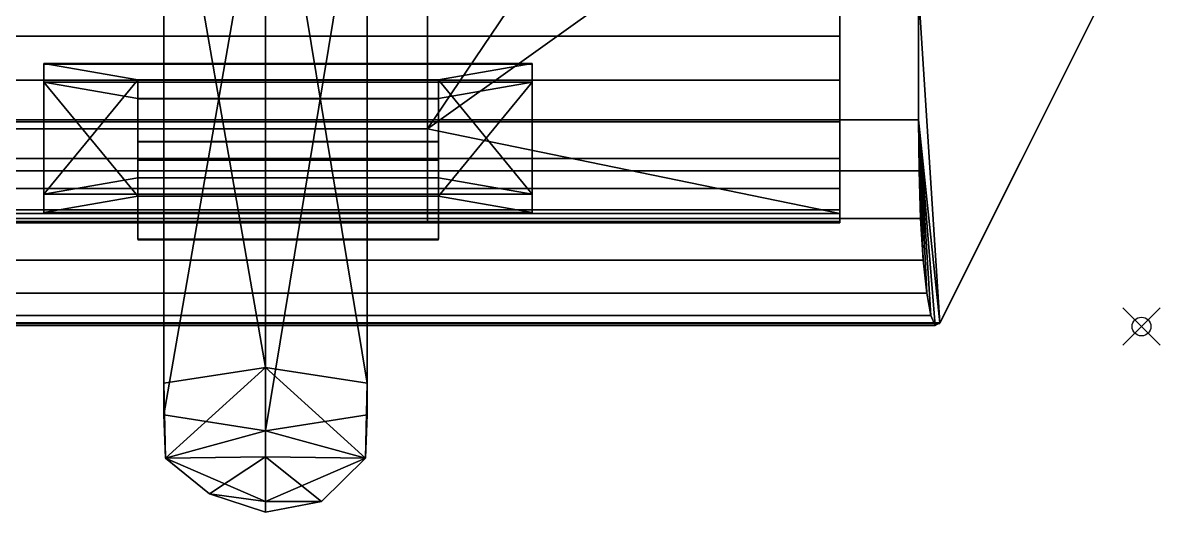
# Model space of a CAD drawing. Extents: x -1 to 643, y -669 to 1.
# Drawn here: x 582.3 to 643, y -627.9 to -601.8 of the extents above; entities that cross this region are included whole.
import ezdxf

# ---------------------------------------------------------------- set-up
doc = ezdxf.new("R2010")
doc.units = 0
doc.header["$PDMODE"] = 35
for name, color, linetype in [('IQ_200_2D', 1, 'Continuous'), ('IQ_200_3D', 1, 'Continuous'), ('IQ_204_2D', 7, 'Continuous'), ('IQ_BLACK_3D', 250, 'Continuous'), ('IQ_INS_3D', 3, 'Continuous')]:
    doc.layers.add(name, color=color, linetype=linetype)

msp = doc.modelspace()

# ---------------------------------------------------------------- linework, layer by layer
at = {"layer": 'IQ_200_2D', "transparency": 33554582}
for p in [(640.136, -600.063), (10.757, -617.833)]:
    msp.add_line(p, (631.243, -617.833), dxfattribs=at)
at = {"layer": 'IQ_204_2D', "transparency": 33554582}
for p, q in [((583.462, -604.005), (583.462, -611.941)), ((583.462, -604.005), (609.507, -604.005)), ((609.507, -611.941), (609.507, -604.005)), ((609.507, -604.99), (583.462, -604.99)), ((588.462, -605.859), (588.462, -613.371)), ((588.462, -605.859), (604.507, -605.859)), ((604.507, -613.371), (604.507, -605.859)), ((588.462, -608.158), (604.507, -608.158)), ((588.462, -609.123), (604.507, -609.123)), ((583.462, -611.941), (588.462, -611.941)), ((604.507, -611.941), (609.507, -611.941)), ((588.462, -613.371), (604.507, -613.371))]:
    msp.add_line(p, q, dxfattribs=at)
at = {"layer": 'IQ_INS_3D'}
msp.add_point((642, -618), dxfattribs=at)

# ---------------------------------------------------------------- meshes
at = {"layer": 'IQ_200_3D', "transparency": 33554687}
mesh = msp.add_polyface(dxfattribs=at)
corners = [(38.086, -602.51, 996.977), (603.914, -602.51, 996.977), (603.9, -567.978, 996.977), (38.086, -567.978, 996.977)]
mesh.append_faces([[corners[k] for k in face] for face in [(0, 1, 2, 3)]])
mesh = msp.add_polyface(dxfattribs=at)
corners = [(38.086, -607.462, 970.529), (38.086, -567.978, 970.529), (603.914, -567.978, 970.529), (603.914, -607.462, 970.529)]
mesh.append_faces([[corners[k] for k in face] for face in [(0, 1, 2, 3)]])
mesh = msp.add_polyface(dxfattribs=at)
corners = [(642, -578.478, 1361.612), (642, -587.088, 1361.612), (641.974, -589.625, 1361.316), (641.897, -592.024, 1360.442), (641.773, -594.158, 1359.039), (641.609, -595.911, 1357.182), (641.413, -597.188, 1354.97), (641.197, -597.921, 1352.524), (631.243, -617.811, 1239.813), (631.002, -617.947, 1237.081), (630.765, -617.406, 1234.4), (630.547, -616.219, 1231.935), (630.362, -614.46, 1229.839), (630.221, -612.239, 1228.242), (630.133, -609.693, 1227.242), (630.103, -606.978, 1226.902), (630.103, -600.123, 1226.902), (641.845, -577, 1359.855), (641.878, -576.983, 1360.227), (641.91, -577.057, 1360.592), (641.94, -577.219, 1360.928), (641.965, -577.459, 1361.213), (641.984, -577.762, 1361.43), (641.996, -578.109, 1361.566)]
mesh.append_faces([[corners[k] for k in face] for face in [(19, 0, 18), (4, 1, 3), (21, 0, 20), (16, 8, 15), (13, 15, 12), (11, 15, 10), (10, 15, 9)]], dxfattribs={"vtx0": -1, "vtx1": -1})
mesh.append_faces([[corners[k] for k in face] for face in [(7, 17, 1)]], dxfattribs={"vtx0": -1, "vtx1": -1, "vtx2": -1})
mesh.append_faces([[corners[k] for k in face] for face in [(0, 19, 20), (1, 4, 5), (15, 11, 12), (1, 6, 7), (15, 8, 9), (16, 7, 8)]], dxfattribs={"vtx0": -1, "vtx2": -1})
mesh.append_faces([[corners[k] for k in face] for face in [(23, 0, 22), (14, 15, 13)]], dxfattribs={"vtx1": -1})
mesh.append_faces([[corners[k] for k in face] for face in [(17, 18, 0), (21, 22, 0), (0, 1, 17), (5, 6, 1), (16, 17, 7)]], dxfattribs={"vtx1": -1, "vtx2": -1})
mesh.append_faces([[corners[k] for k in face] for face in [(1, 2, 3)]], dxfattribs={"vtx2": -1})
mesh = msp.add_polyface(dxfattribs=at)
corners = [(0.803, -597.921, 1352.524), (10.757, -617.811, 1239.813), (631.243, -617.811, 1239.813), (641.197, -597.921, 1352.524)]
mesh.append_faces([[corners[k] for k in face] for face in [(0, 1, 2, 3)]])
mesh = msp.add_polyface(dxfattribs=at)
corners = [(11.897, -606.978, 1226.902), (11.897, -600.123, 1226.902), (630.103, -600.123, 1226.902), (630.103, -606.978, 1226.902)]
mesh.append_faces([[corners[k] for k in face] for face in [(0, 1, 2, 3)]])
mesh = msp.add_polyface(dxfattribs=at)
corners = [(603.914, -602.51, 996.977), (38.086, -602.51, 996.977), (38.086, -604.862, 996.697), (38.086, -607.083, 995.871), (38.086, -609.046, 994.545), (38.086, -610.643, 992.795), (38.086, -611.784, 990.719), (38.086, -612.403, 988.432), (38.086, -612.468, 986.064), (38.086, -611.974, 983.747), (603.914, -611.974, 983.747), (603.914, -612.468, 986.064), (603.914, -612.403, 988.432), (603.914, -611.784, 990.719), (603.914, -610.643, 992.795), (603.914, -609.046, 994.545), (603.914, -607.083, 995.871), (603.914, -604.862, 996.697)]
mesh.append_faces([[corners[k] for k in face] for face in [(11, 8, 9, 10)]], dxfattribs={"vtx0": -1})
mesh.append_faces([[corners[k] for k in face] for face in [(17, 2, 3, 16), (16, 3, 4, 15), (15, 4, 5, 14), (13, 6, 7, 12), (12, 7, 8, 11), (6, 13, 14, 5)]], dxfattribs={"vtx0": -1, "vtx2": -1})
mesh.append_faces([[corners[k] for k in face] for face in [(0, 1, 2, 17)]], dxfattribs={"vtx2": -1})
mesh = msp.add_polyface(dxfattribs=at)
corners = [(631.243, -617.811, 1239.813), (10.757, -617.811, 1239.813), (10.998, -617.947, 1237.081), (11.235, -617.406, 1234.4), (11.453, -616.219, 1231.935), (11.638, -614.46, 1229.839), (11.779, -612.239, 1228.242), (11.867, -609.693, 1227.242), (11.897, -606.978, 1226.902), (630.103, -606.978, 1226.902), (630.133, -609.693, 1227.242), (630.221, -612.239, 1228.242), (630.362, -614.46, 1229.839), (630.547, -616.219, 1231.935), (630.765, -617.406, 1234.4), (631.002, -617.947, 1237.081)]
mesh.append_faces([[corners[k] for k in face] for face in [(10, 7, 8, 9)]], dxfattribs={"vtx0": -1})
mesh.append_faces([[corners[k] for k in face] for face in [(14, 3, 4, 13), (15, 2, 3, 14), (13, 4, 5, 12), (12, 5, 6, 11), (11, 6, 7, 10)]], dxfattribs={"vtx0": -1, "vtx2": -1})
mesh.append_faces([[corners[k] for k in face] for face in [(0, 1, 2, 15)]], dxfattribs={"vtx2": -1})
mesh = msp.add_polyface(dxfattribs=at)
corners = [(603.914, -607.462, 970.529), (603.914, -611.974, 983.747), (38.086, -611.974, 983.747), (38.086, -607.462, 970.529)]
mesh.append_faces([[corners[k] for k in face] for face in [(0, 1, 2, 3)]])
at = {"layer": 'IQ_BLACK_3D', "transparency": 33554687}
mesh = msp.add_polyface(dxfattribs=at)
corners = [(625.901, -230.589, 924.5), (625.901, -72.9, 924.5), (625.901, -72.9, 1022.887), (625.901, -591.752, 924.5), (625.901, -235.553, 924.5), (625.901, -446.317, 996.977), (625.901, -602.51, 996.977), (625.901, -604.862, 996.697), (625.901, -607.083, 995.871), (625.901, -609.046, 994.545), (625.901, -610.643, 992.795), (625.901, -611.784, 990.719), (625.901, -612.403, 988.432), (625.901, -612.468, 986.064), (625.901, -611.974, 983.747)]
mesh.append_faces([[corners[k] for k in face] for face in [(2, 0, 1)]])
mesh.append_faces([[corners[k] for k in face] for face in [(14, 12, 13)]], dxfattribs={"vtx0": -1})
mesh.append_faces([[corners[k] for k in face] for face in [(6, 9, 14, 3)]], dxfattribs={"vtx0": -1, "vtx1": -1, "vtx3": -1})
mesh.append_faces([[corners[k] for k in face] for face in [(14, 9, 10)]], dxfattribs={"vtx0": -1, "vtx2": -1})
mesh.append_faces([[corners[k] for k in face] for face in [(5, 6, 3, 4)]], dxfattribs={"vtx1": -1})
mesh.append_faces([[corners[k] for k in face] for face in [(10, 11, 12, 14)]], dxfattribs={"vtx2": -1, "vtx3": -1})
mesh.append_faces([[corners[k] for k in face] for face in [(6, 7, 8, 9)]], dxfattribs={"vtx3": -1})
mesh = msp.add_polyface(dxfattribs=at)
corners = [(38.086, -567.978, 996.977), (38.086, -465.63, 996.977), (603.9, -465.63, 996.977), (603.9, -567.978, 996.977), (603.914, -602.51, 996.977), (625.901, -602.51, 996.977), (625.901, -446.317, 996.977), (16.1, -446.317, 996.977), (16.1, -602.51, 996.977), (38.086, -602.51, 996.977)]
mesh.append_faces([[corners[k] for k in face] for face in [(1, 7, 0)]], dxfattribs={"vtx0": -1, "vtx1": -1})
mesh.append_faces([[corners[k] for k in face] for face in [(6, 2, 3), (2, 6, 7, 1)]], dxfattribs={"vtx0": -1, "vtx2": -1})
mesh.append_faces([[corners[k] for k in face] for face in [(8, 9, 0, 7)]], dxfattribs={"vtx2": -1})
mesh.append_faces([[corners[k] for k in face] for face in [(3, 4, 5, 6)]], dxfattribs={"vtx3": -1})
mesh = msp.add_polyface(dxfattribs=at)
corners = [(614.536, -567.978, 924.5), (614.536, -591.752, 924.5), (603.914, -607.462, 970.529), (603.914, -567.978, 970.529)]
mesh.append_faces([[corners[k] for k in face] for face in [(0, 1, 2, 3)]])
mesh = msp.add_polyface(dxfattribs=at)
corners = [(595.275, -620.185, 1128.255), (589.851, -621.028, 1131.271), (589.851, -622.713, 1137.304), (595.275, -623.556, 1140.32), (595.275, -591.49, 1149.278), (589.851, -590.647, 1146.262), (589.851, -588.962, 1140.23), (595.275, -588.12, 1137.214)]
mesh.append_faces([[corners[k] for k in face] for face in [(4, 5, 2), (0, 1, 6)]], dxfattribs={"vtx1": -1, "vtx2": -1})
mesh.append_faces([[corners[k] for k in face] for face in [(1, 2, 5, 6)]], dxfattribs={"vtx1": -1, "vtx3": -1})
mesh.append_faces([[corners[k] for k in face] for face in [(2, 3, 4), (6, 7, 0)]], dxfattribs={"vtx2": -1})
mesh = msp.add_polyface(dxfattribs=at)
corners = [(595.275, -623.556, 1140.32), (600.699, -622.713, 1137.304), (600.699, -621.028, 1131.271), (595.275, -620.185, 1128.255), (595.275, -588.12, 1137.214), (600.699, -588.962, 1140.23), (600.699, -590.647, 1146.262), (595.275, -591.49, 1149.278)]
mesh.append_faces([[corners[k] for k in face] for face in [(4, 5, 2), (0, 1, 6)]], dxfattribs={"vtx1": -1, "vtx2": -1})
mesh.append_faces([[corners[k] for k in face] for face in [(1, 2, 5, 6)]], dxfattribs={"vtx1": -1, "vtx3": -1})
mesh.append_faces([[corners[k] for k in face] for face in [(2, 3, 4), (6, 7, 0)]], dxfattribs={"vtx2": -1})
mesh = msp.add_polyface(dxfattribs=at)
corners = [(603.914, -607.462, 970.529), (614.536, -591.752, 924.5), (625.901, -591.752, 924.5), (625.901, -611.974, 983.747), (603.914, -611.974, 983.747)]
mesh.append_faces([[corners[k] for k in face] for face in [(2, 0, 1), (0, 3, 4)]], dxfattribs={"vtx0": -1})
mesh.append_faces([[corners[k] for k in face] for face in [(2, 3, 0)]], dxfattribs={"vtx1": -1, "vtx2": -1})
mesh = msp.add_polyface(dxfattribs=at)
corners = [(625.901, -611.974, 983.747), (625.901, -612.468, 986.064), (625.901, -612.403, 988.432), (625.901, -611.784, 990.719), (625.901, -610.643, 992.795), (625.901, -609.046, 994.545), (625.901, -607.083, 995.871), (625.901, -604.862, 996.697), (625.901, -602.51, 996.977), (603.914, -602.51, 996.977), (603.914, -604.862, 996.697), (603.914, -607.083, 995.871), (603.914, -609.046, 994.545), (603.914, -610.643, 992.795), (603.914, -611.784, 990.719), (603.914, -612.403, 988.432), (603.914, -612.468, 986.064), (603.914, -611.974, 983.747)]
mesh.append_faces([[corners[k] for k in face] for face in [(0, 1, 16, 17)]], dxfattribs={"vtx1": -1})
mesh.append_faces([[corners[k] for k in face] for face in [(2, 3, 14, 15), (1, 2, 15, 16), (13, 14, 3, 4), (5, 6, 11, 12), (6, 7, 10, 11), (12, 13, 4, 5)]], dxfattribs={"vtx1": -1, "vtx3": -1})
mesh.append_faces([[corners[k] for k in face] for face in [(7, 8, 9, 10)]], dxfattribs={"vtx3": -1})
mesh = msp.add_polyface(dxfattribs=at)
corners = [(609.507, -603.983, 1318.169), (609.507, -610.935, 1278.778), (583.462, -610.935, 1278.778), (583.462, -603.983, 1318.169), (604.507, -604.852, 1313.245), (588.462, -604.852, 1313.245), (588.462, -610.066, 1283.702), (604.507, -610.066, 1283.702)]
mesh.append_faces([[corners[k] for k in face] for face in [(6, 2, 5), (3, 5, 2)]], dxfattribs={"vtx0": -1, "vtx1": -1})
mesh.append_faces([[corners[k] for k in face] for face in [(2, 6, 7, 1), (1, 7, 4), (4, 0, 1)]], dxfattribs={"vtx0": -1, "vtx2": -1})
mesh.append_faces([[corners[k] for k in face] for face in [(4, 5, 3, 0)]], dxfattribs={"vtx1": -1, "vtx3": -1})
mesh = msp.add_polyface(dxfattribs=at)
corners = [(583.462, -604.968, 1318.343), (583.462, -603.983, 1318.169), (583.462, -610.935, 1278.778), (583.462, -611.919, 1278.952)]
mesh.append_faces([[corners[k] for k in face] for face in [(0, 1, 2, 3)]])
mesh = msp.add_polyface(dxfattribs=at)
corners = [(609.507, -604.968, 1318.343), (609.507, -603.983, 1318.169), (583.462, -603.983, 1318.169), (583.462, -604.968, 1318.343)]
mesh.append_faces([[corners[k] for k in face] for face in [(0, 1, 2, 3)]])
mesh = msp.add_polyface(dxfattribs=at)
corners = [(609.507, -611.919, 1278.952), (609.507, -610.935, 1278.778), (609.507, -603.983, 1318.169), (609.507, -604.968, 1318.343)]
mesh.append_faces([[corners[k] for k in face] for face in [(0, 1, 2, 3)]])
mesh = msp.add_polyface(dxfattribs=at)
corners = [(588.462, -610.066, 1283.702), (588.462, -613.35, 1284.281), (588.462, -609.101, 1298.763), (588.462, -608.136, 1313.825), (588.462, -604.852, 1313.245)]
mesh.append_faces([[corners[k] for k in face] for face in [(2, 4, 0, 1)]], dxfattribs={"vtx0": -1})
mesh.append_faces([[corners[k] for k in face] for face in [(2, 3, 4)]], dxfattribs={"vtx2": -1})
mesh = msp.add_polyface(dxfattribs=at)
corners = [(588.462, -604.852, 1313.245), (604.507, -604.852, 1313.245), (604.507, -610.066, 1283.702), (588.462, -610.066, 1283.702)]
mesh.append_faces([[corners[k] for k in face] for face in [(0, 1, 2, 3)]])
mesh = msp.add_polyface(dxfattribs=at)
corners = [(588.462, -608.136, 1313.825), (604.507, -608.136, 1313.825), (604.507, -604.852, 1313.245), (588.462, -604.852, 1313.245)]
mesh.append_faces([[corners[k] for k in face] for face in [(0, 1, 2, 3)]])
mesh = msp.add_polyface(dxfattribs=at)
corners = [(588.462, -605.837, 1313.419), (588.462, -604.852, 1313.245), (604.507, -604.852, 1313.245), (604.507, -605.837, 1313.419)]
mesh.append_faces([[corners[k] for k in face] for face in [(0, 1, 2, 3)]])
mesh = msp.add_polyface(dxfattribs=at)
corners = [(588.462, -611.05, 1283.876), (588.462, -610.066, 1283.702), (588.462, -604.852, 1313.245), (588.462, -605.837, 1313.419)]
mesh.append_faces([[corners[k] for k in face] for face in [(0, 1, 2, 3)]])
mesh = msp.add_polyface(dxfattribs=at)
corners = [(604.507, -610.066, 1283.702), (604.507, -604.852, 1313.245), (604.507, -608.136, 1313.825), (604.507, -609.101, 1298.763), (604.507, -613.35, 1284.281)]
mesh.append_faces([[corners[k] for k in face] for face in [(3, 1, 2)]], dxfattribs={"vtx0": -1})
mesh.append_faces([[corners[k] for k in face] for face in [(0, 1, 3, 4)]], dxfattribs={"vtx1": -1})
mesh = msp.add_polyface(dxfattribs=at)
corners = [(604.507, -605.837, 1313.419), (604.507, -604.852, 1313.245), (604.507, -610.066, 1283.702), (604.507, -611.05, 1283.876)]
mesh.append_faces([[corners[k] for k in face] for face in [(0, 1, 2, 3)]])
mesh = msp.add_polyface(dxfattribs=at)
corners = [(609.507, -604.968, 1318.343), (583.462, -604.968, 1318.343), (583.462, -611.919, 1278.952), (609.507, -611.919, 1278.952), (604.507, -605.837, 1313.419), (604.507, -611.05, 1283.876), (588.462, -611.05, 1283.876), (588.462, -605.837, 1313.419)]
mesh.append_faces([[corners[k] for k in face] for face in [(7, 1, 6), (2, 6, 1)]], dxfattribs={"vtx0": -1, "vtx1": -1})
mesh.append_faces([[corners[k] for k in face] for face in [(1, 7, 4, 0), (0, 4, 5), (5, 3, 0)]], dxfattribs={"vtx0": -1, "vtx2": -1})
mesh.append_faces([[corners[k] for k in face] for face in [(5, 6, 2, 3)]], dxfattribs={"vtx1": -1, "vtx3": -1})
mesh = msp.add_polyface(dxfattribs=at)
corners = [(588.462, -609.101, 1298.763), (604.507, -609.101, 1298.763), (604.507, -608.136, 1313.825), (588.462, -608.136, 1313.825)]
mesh.append_faces([[corners[k] for k in face] for face in [(0, 1, 2, 3)]])
mesh = msp.add_polyface(dxfattribs=at)
corners = [(588.462, -613.35, 1284.281), (604.507, -613.35, 1284.281), (604.507, -609.101, 1298.763), (588.462, -609.101, 1298.763)]
mesh.append_faces([[corners[k] for k in face] for face in [(0, 1, 2, 3)]])
mesh = msp.add_polyface(dxfattribs=at)
corners = [(588.462, -610.066, 1283.702), (604.507, -610.066, 1283.702), (604.507, -613.35, 1284.281), (588.462, -613.35, 1284.281)]
mesh.append_faces([[corners[k] for k in face] for face in [(0, 1, 2, 3)]])
mesh = msp.add_polyface(dxfattribs=at)
corners = [(604.507, -611.05, 1283.876), (604.507, -610.066, 1283.702), (588.462, -610.066, 1283.702), (588.462, -611.05, 1283.876)]
mesh.append_faces([[corners[k] for k in face] for face in [(0, 1, 2, 3)]])
mesh = msp.add_polyface(dxfattribs=at)
corners = [(583.462, -611.919, 1278.952), (583.462, -610.935, 1278.778), (609.507, -610.935, 1278.778), (609.507, -611.919, 1278.952)]
mesh.append_faces([[corners[k] for k in face] for face in [(0, 1, 2, 3)]])
mesh = msp.add_polyface(dxfattribs=at)
corners = [(595.275, -627.903, 1132.602), (595.275, -627.327, 1137.361), (595.275, -623.556, 1140.32), (589.851, -622.713, 1137.304), (589.851, -621.028, 1131.271), (595.275, -620.185, 1128.255), (595.275, -624.944, 1128.83), (595.275, -627.903, 1132.602), (595.275, -627.903, 1132.602), (595.275, -627.903, 1132.602), (595.275, -627.903, 1132.602), (595.275, -627.903, 1132.602), (595.275, -627.903, 1132.602), (595.275, -627.903, 1132.602), (595.275, -627.903, 1132.602), (595.275, -627.903, 1132.602), (595.275, -627.903, 1132.602), (595.275, -627.903, 1132.602), (595.275, -627.903, 1132.602), (595.275, -627.903, 1132.602), (589.934, -625.021, 1133.407), (592.29, -626.928, 1132.111)]
mesh.append_faces([[corners[k] for k in face] for face in [(2, 20, 1)]], dxfattribs={"vtx0": -1, "vtx1": -1})
mesh.append_faces([[corners[k] for k in face] for face in [(1, 20, 21), (20, 6, 21)]], dxfattribs={"vtx0": -1, "vtx1": -1, "vtx2": -1})
mesh.append_faces([[corners[k] for k in face] for face in [(20, 3, 4), (20, 5, 6)]], dxfattribs={"vtx0": -1, "vtx2": -1})
mesh.append_faces([[corners[k] for k in face] for face in [(18, 1, 21), (8, 21, 6)]], dxfattribs={"vtx1": -1})
mesh.append_faces([[corners[k] for k in face] for face in [(2, 3, 20), (4, 5, 20)]], dxfattribs={"vtx1": -1, "vtx2": -1})
mesh = msp.add_polyface(dxfattribs=at)
corners = [(595.275, -627.903, 1132.602), (595.275, -624.944, 1128.83), (595.275, -620.185, 1128.255), (600.699, -621.028, 1131.271), (600.699, -622.713, 1137.304), (595.275, -623.556, 1140.32), (595.275, -627.327, 1137.361), (595.275, -627.903, 1132.602), (595.275, -627.903, 1132.602), (595.275, -627.903, 1132.602), (595.275, -627.903, 1132.602), (595.275, -627.903, 1132.602), (595.275, -627.903, 1132.602), (595.275, -627.903, 1132.602), (595.275, -627.903, 1132.602), (595.275, -627.903, 1132.602), (595.275, -627.903, 1132.602), (595.275, -627.903, 1132.602), (595.275, -627.903, 1132.602), (595.275, -627.903, 1132.602), (600.615, -625.021, 1133.407), (598.259, -627.324, 1133.528)]
mesh.append_faces([[corners[k] for k in face] for face in [(5, 20, 4), (2, 20, 1)]], dxfattribs={"vtx0": -1, "vtx1": -1})
mesh.append_faces([[corners[k] for k in face] for face in [(1, 20, 21), (20, 6, 21)]], dxfattribs={"vtx0": -1, "vtx1": -1, "vtx2": -1})
mesh.append_faces([[corners[k] for k in face] for face in [(20, 3, 4)]], dxfattribs={"vtx0": -1, "vtx2": -1})
mesh.append_faces([[corners[k] for k in face] for face in [(18, 1, 21), (8, 21, 6)]], dxfattribs={"vtx1": -1})
mesh.append_faces([[corners[k] for k in face] for face in [(2, 3, 20), (5, 6, 20)]], dxfattribs={"vtx1": -1, "vtx2": -1})

doc.saveas('drawing.dxf')
